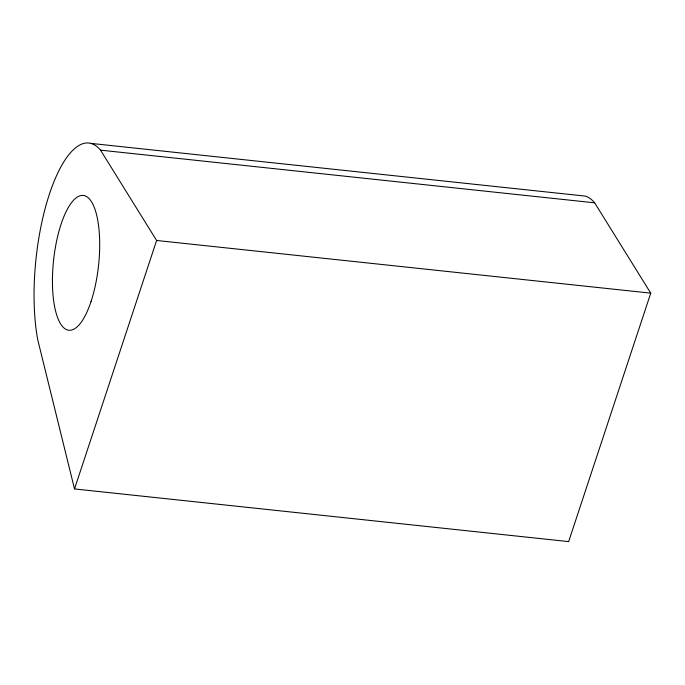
<?xml version="1.0" encoding="UTF-8"?>
<svg xmlns="http://www.w3.org/2000/svg" width="685" height="685" viewBox="0 0 685 685"><rect width="100%" height="100%" fill="white"/><g stroke="black" fill="none" stroke-linecap="round" stroke-linejoin="round"><path stroke-width="1.03" d="M74.511 488.936L156.608 240.478L100.524 150.152A120.5 40.244 -83.9 0 0 49.406 194.146A120.5 40.244 -83.9 0 0 37.795 339.983L74.511 488.936L568.653 541.604L650.75 293.146L594.657 202.82A120.5 40.244 -83.9 0 0 584.99 196.064L90.848 143.396M100.524 150.152L594.657 202.82M156.608 240.478L650.75 293.146M91.045 301.494A67.781 22.639 -83.9 0 0 84.375 195.653A67.781 22.639 -83.9 0 0 52.745 291.39A67.781 22.639 -83.9 0 0 91.045 301.494"/></g></svg>
